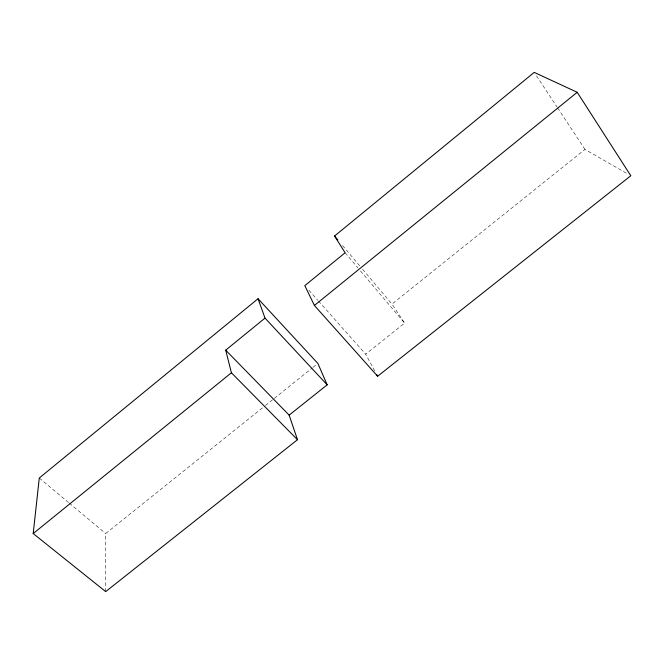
<?xml version="1.0" encoding="UTF-8"?>
<svg xmlns="http://www.w3.org/2000/svg" width="664" height="664" viewBox="0 0 664 664"><rect width="100%" height="100%" fill="white"/><g stroke="black" fill="none" stroke-linecap="round" stroke-linejoin="round"><path stroke-width="0.5" stroke-dasharray="3.32 2.49" d="M105.692 591.616L105.676 533.549L264.637 406.136M265.442 405.488L273.518 399.022M274.323 398.375L312.246 367.972M313.051 367.333L317.093 364.096M374.762 370.944L365.665 354.161L404.633 323.111L391.959 304.087L584.959 149.4L626.31 173.163M39.284 478.014L68.525 502.474M69.313 503.138L105.676 533.549M308.909 290.268L317.799 300.277M318.488 301.041L365.665 354.161M345.122 252.768L357.83 267.783M360.502 270.945L404.633 323.111M342.549 245.531L359.913 266.106M362.586 269.269L391.959 304.087M536.504 75.845L557.03 106.995M557.594 107.867L584.959 149.4"/><path stroke-width="1" d="M33.2 533.557L39.284 478.014L258.047 298.725L317.898 363.449L327.178 384.838L289.147 415.141L297.489 439.717L105.692 591.616L33.2 533.557L231.412 372.778L225.702 350.16L265.011 318.106L258.047 298.725M334.54 236.035L534.221 72.384L577.207 92.288L630.8 175.744L377.633 376.247L314.404 305.457L304.809 285.644L345.122 252.768L334.54 236.035L337.876 239.994M314.404 305.457L577.207 92.288M231.412 372.778L297.489 439.717M225.702 350.16L289.147 415.141M265.011 318.106L327.178 384.838M376.671 374.479L377.633 376.247"/></g></svg>
